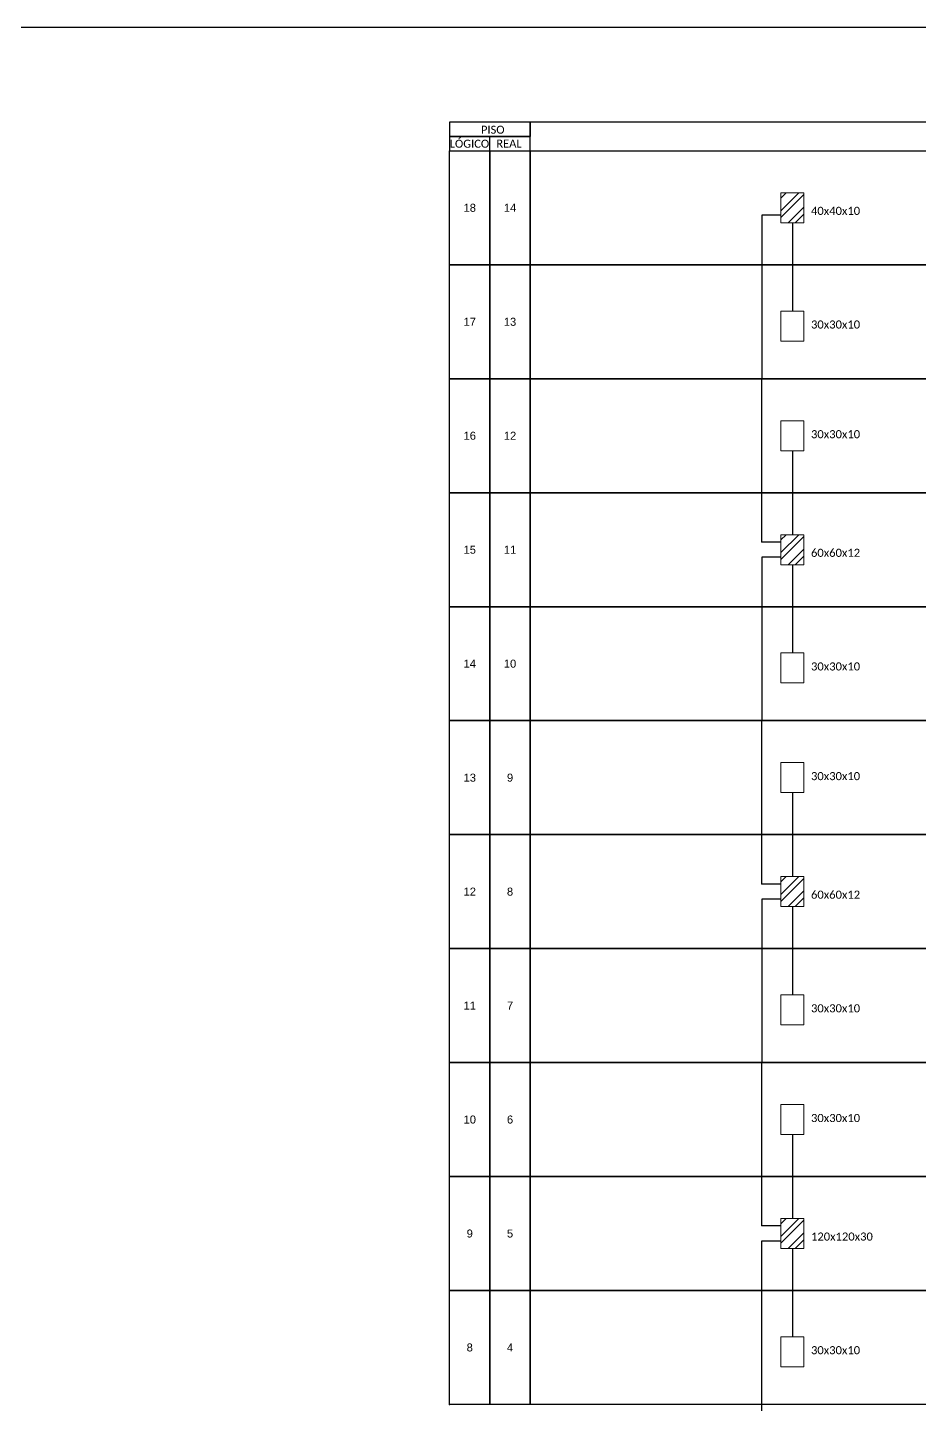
# Model space of a CAD drawing. Extents: x -86 to 1625, y 705 to 1299.
# Drawn here: x 1214.8 to 1419.8, y 982.5 to 1299 of the extents above; entities that cross this region are included whole.
import ezdxf
from ezdxf.enums import TextEntityAlignment as Align

# ---------------------------------------------------------------- set-up
doc = ezdxf.new("R2010")
doc.units = 0
doc.styles.add('ARIAL', font='arial.ttf')
doc.styles.add('WMF-Calibri0', font='calibri.ttf')

msp = doc.modelspace()

# ---------------------------------------------------------------- hatches: boundary and pattern name
h = msp.add_hatch()
h.set_pattern_fill('STEEL', color=1, style=0)
h.set_pattern_definition([(45, (-47.337, 219.686), (-2.245064, 2.245064), []), (45, (-47.337, 221.2733), (-2.245064, 2.245064), [])])
h.paths.add_polyline_path([(1393.23, 1254.14), (1393.23, 1261.03), (1387.93, 1261.03), (1387.93, 1254.14)])
h = msp.add_hatch()
h.set_pattern_fill('STEEL', color=1, style=0)
h.set_pattern_definition([(45, (-47.337, 141.101), (-2.245064, 2.245064), []), (45, (-47.337, 142.6883), (-2.245064, 2.245064), [])])
h.paths.add_polyline_path([(1393.23, 1175.55), (1393.23, 1182.45), (1387.93, 1182.45), (1387.93, 1175.55)])
h = msp.add_hatch()
h.set_pattern_fill('STEEL', color=1, style=0)
h.set_pattern_definition([(45, (-47.337, 62.516), (-2.245064, 2.245064), []), (45, (-47.337, 64.1034), (-2.245064, 2.245064), [])])
h.paths.add_polyline_path([(1393.23, 1096.97), (1393.23, 1103.86), (1387.93, 1103.86), (1387.93, 1096.97)])
h = msp.add_hatch()
h.set_pattern_fill('STEEL', color=1, style=0)
h.set_pattern_definition([(45, (-47.337, -16.069), (-2.245064, 2.245064), []), (45, (-47.337, -14.4816), (-2.245064, 2.245064), [])])
h.paths.add_polyline_path([(1393.23, 1018.38), (1393.23, 1025.28), (1387.93, 1025.28), (1387.93, 1018.38)])

# ---------------------------------------------------------------- linework, layer by layer
msp.add_lwpolyline([(786.29, 705.02), (1624.85, 705.02), (1624.85, 1299.02), (786.29, 1299.02), (786.29, 705.02)])
at = {"color": 7}
for points in [[(1311.79, 1273.97), (1330.3, 1273.97), (1330.3, 1277.26), (1311.79, 1277.26)], [(1311.79, 1270.68), (1330.3, 1270.68), (1330.3, 1273.97), (1311.79, 1273.97)], [(1311.79, 1270.68), (1321.05, 1270.68), (1321.05, 1244.49), (1311.79, 1244.49)], [(1321.05, 1270.68), (1330.3, 1270.68), (1330.3, 1244.49), (1321.05, 1244.49)], [(1330.3, 1270.68), (1531.76, 1270.68), (1531.76, 1244.49), (1330.3, 1244.49)], [(1311.79, 1244.49), (1321.05, 1244.49), (1321.05, 1218.29), (1311.79, 1218.29)], [(1321.05, 1244.49), (1330.3, 1244.49), (1330.3, 1218.29), (1321.05, 1218.29)], [(1330.3, 1244.49), (1531.76, 1244.49), (1531.76, 1218.29), (1330.3, 1218.29)], [(1311.79, 1218.29), (1321.05, 1218.29), (1321.05, 1192.1), (1311.79, 1192.1)], [(1321.05, 1218.29), (1330.3, 1218.29), (1330.3, 1192.1), (1321.05, 1192.1)], [(1330.3, 1218.29), (1531.76, 1218.29), (1531.76, 1192.1), (1330.3, 1192.1)], [(1311.79, 1192.1), (1321.05, 1192.1), (1321.05, 1165.9), (1311.79, 1165.9)], [(1321.05, 1192.1), (1330.3, 1192.1), (1330.3, 1165.9), (1321.05, 1165.9)], [(1330.3, 1192.1), (1531.76, 1192.1), (1531.76, 1165.9), (1330.3, 1165.9)], [(1311.79, 1165.9), (1321.05, 1165.9), (1321.05, 1139.71), (1311.79, 1139.71)], [(1321.05, 1165.9), (1330.3, 1165.9), (1330.3, 1139.71), (1321.05, 1139.71)], [(1330.3, 1165.9), (1531.76, 1165.9), (1531.76, 1139.71), (1330.3, 1139.71)], [(1311.79, 1139.71), (1321.05, 1139.71), (1321.05, 1113.51), (1311.79, 1113.51)], [(1321.05, 1139.71), (1330.3, 1139.71), (1330.3, 1113.51), (1321.05, 1113.51)], [(1330.3, 1139.71), (1531.76, 1139.71), (1531.76, 1113.51), (1330.3, 1113.51)], [(1311.79, 1113.51), (1321.05, 1113.51), (1321.05, 1087.32), (1311.79, 1087.32)], [(1321.05, 1113.51), (1330.3, 1113.51), (1330.3, 1087.32), (1321.05, 1087.32)], [(1330.3, 1113.51), (1531.76, 1113.51), (1531.76, 1087.32), (1330.3, 1087.32)], [(1311.79, 1087.32), (1321.05, 1087.32), (1321.05, 1061.12), (1311.79, 1061.12)], [(1321.05, 1087.32), (1330.3, 1087.32), (1330.3, 1061.12), (1321.05, 1061.12)], [(1330.3, 1087.32), (1531.76, 1087.32), (1531.76, 1061.12), (1330.3, 1061.12)], [(1311.79, 1061.12), (1321.05, 1061.12), (1321.05, 1034.93), (1311.79, 1034.93)], [(1321.05, 1061.12), (1330.3, 1061.12), (1330.3, 1034.93), (1321.05, 1034.93)], [(1330.3, 1061.12), (1531.76, 1061.12), (1531.76, 1034.93), (1330.3, 1034.93)], [(1311.79, 1034.93), (1321.05, 1034.93), (1321.05, 1008.73), (1311.79, 1008.73)], [(1321.05, 1034.93), (1330.3, 1034.93), (1330.3, 1008.73), (1321.05, 1008.73)], [(1330.3, 1034.93), (1531.76, 1034.93), (1531.76, 1008.73), (1330.3, 1008.73)], [(1311.79, 1008.73), (1321.05, 1008.73), (1321.05, 982.54), (1311.79, 982.54)], [(1321.05, 1008.73), (1330.3, 1008.73), (1330.3, 982.54), (1321.05, 982.54)], [(1330.3, 1008.73), (1531.76, 1008.73), (1531.76, 982.54), (1330.3, 982.54)]]:
    msp.add_lwpolyline(points, close=True, dxfattribs=at)
for points in [[(1330.3, 1270.68), (1559.56, 1270.68), (1559.56, 1277.26), (1330.3, 1277.26), (1330.3, 1277.26), (1330.3, 1273.97)], [(1321.05, 1270.68), (1321.05, 1273.97)]]:
    msp.add_lwpolyline(points, dxfattribs=at)
at = {"color": 1, "lineweight": 0}
for points in [[(1387.93, 1261.03), (1393.23, 1261.03), (1393.23, 1254.14), (1387.93, 1254.14)], [(1387.93, 1182.45), (1393.23, 1182.45), (1393.23, 1175.55), (1387.93, 1175.55)], [(1387.93, 1103.86), (1393.23, 1103.86), (1393.23, 1096.97), (1387.93, 1096.97)], [(1387.93, 1025.28), (1393.23, 1025.28), (1393.23, 1018.38), (1387.93, 1018.38)]]:
    msp.add_lwpolyline(points, close=True, dxfattribs=at)
at = {"color": 3}
for points in [[(1383.53, 1255.86), (1383.48, 1180.73)], [(1387.93, 1255.86), (1383.53, 1255.86)], [(1390.58, 1254.14), (1390.58, 1233.86)], [(1390.58, 1201.75), (1390.58, 1182.45)], [(1387.93, 1180.73), (1383.48, 1180.73)], [(1383.53, 1177.28), (1383.48, 1102.14)], [(1387.93, 1177.28), (1383.53, 1177.28)], [(1390.58, 1175.55), (1390.58, 1155.28)], [(1390.58, 1123.16), (1390.58, 1103.86)], [(1387.93, 1102.14), (1383.48, 1102.14)], [(1383.53, 1098.69), (1383.48, 1023.56)], [(1387.93, 1098.69), (1383.53, 1098.69)], [(1390.58, 1096.97), (1390.58, 1076.69)], [(1390.58, 1044.58), (1390.58, 1025.28)], [(1387.93, 1023.56), (1383.48, 1023.56)], [(1387.93, 1020.11), (1383.48, 1020.11)], [(1383.48, 1020.11), (1383.48, 943.91)], [(1390.58, 1018.38), (1390.58, 998.11)]]:
    msp.add_lwpolyline(points, dxfattribs=at)
at = {"color": 0, "lineweight": 0}
for points in [[(1387.93, 1233.86), (1393.23, 1233.86), (1393.23, 1226.96), (1387.93, 1226.96)], [(1387.93, 1208.64), (1393.23, 1208.64), (1393.23, 1201.75), (1387.93, 1201.75)], [(1387.93, 1155.28), (1393.23, 1155.28), (1393.23, 1148.38), (1387.93, 1148.38)], [(1387.93, 1130.06), (1393.23, 1130.06), (1393.23, 1123.16), (1387.93, 1123.16)], [(1387.93, 1076.69), (1393.23, 1076.69), (1393.23, 1069.79), (1387.93, 1069.79)], [(1387.93, 1051.47), (1393.23, 1051.47), (1393.23, 1044.58), (1387.93, 1044.58)], [(1387.93, 998.11), (1393.23, 998.11), (1393.23, 991.21), (1387.93, 991.21)]]:
    msp.add_lwpolyline(points, close=True, dxfattribs=at)
at = {"color": 7}
for p in [(1311.79, 1087.32), (1311.79, 1061.12), (1311.79, 1034.93), (1311.79, 1008.73), (1311.79, 982.54)]:
    msp.add_point(p, dxfattribs=at)

# ---------------------------------------------------------------- texts
at = {"color": 7, "style": 'WMF-Calibri0'}
for s, p in [('     PISO', (1315.76, 1274.62)), ('  LÓGICO', (1310.52, 1271.4)), ('    REAL', (1319.93, 1271.44))]:
    msp.add_text(s, height=1.84, dxfattribs=at).set_placement(p)
at = {"color": 7, "style": 'ARIAL'}
for s, p in [('18', (1316.42, 1257.59)), ('14', (1325.68, 1257.59)), ('17', (1316.42, 1231.39)), ('13', (1325.68, 1231.39)), ('16', (1316.42, 1205.2)), ('12', (1325.68, 1205.2)), ('15', (1316.42, 1179)), ('11', (1325.68, 1179)), ('14', (1316.42, 1152.81)), ('10', (1325.68, 1152.81)), ('13', (1316.42, 1126.61)), ('9', (1325.68, 1126.61)), ('12', (1316.42, 1100.42)), ('8', (1325.68, 1100.42)), ('11', (1316.42, 1074.22)), ('7', (1325.68, 1074.22)), ('10', (1316.42, 1048.03)), ('6', (1325.68, 1048.03)), ('9', (1316.42, 1021.83)), ('5', (1325.68, 1021.83)), ('8', (1316.42, 995.64)), ('4', (1325.68, 995.64))]:
    msp.add_text(s, height=1.84, dxfattribs=at).set_placement(p, align=Align.MIDDLE_CENTER)
at = {"color": 1, "style": 'WMF-Calibri0'}
for s, p in [('40x40x10', (1394.87, 1255.96)), ('60x60x12', (1394.87, 1177.37)), ('60x60x12', (1394.87, 1098.79)), ('120x120x30', (1394.87, 1020.2))]:
    msp.add_text(s, height=1.854, dxfattribs=at).set_placement(p)
at = {"style": 'WMF-Calibri0'}
for p in [(1394.87, 1229.84), (1394.87, 1204.62), (1394.87, 1151.25), (1394.87, 1126.04), (1394.87, 1072.67), (1394.87, 1047.45), (1394.87, 994.08)]:
    msp.add_text('30x30x10', height=1.854, dxfattribs=at).set_placement(p)

doc.saveas('drawing.dxf')
